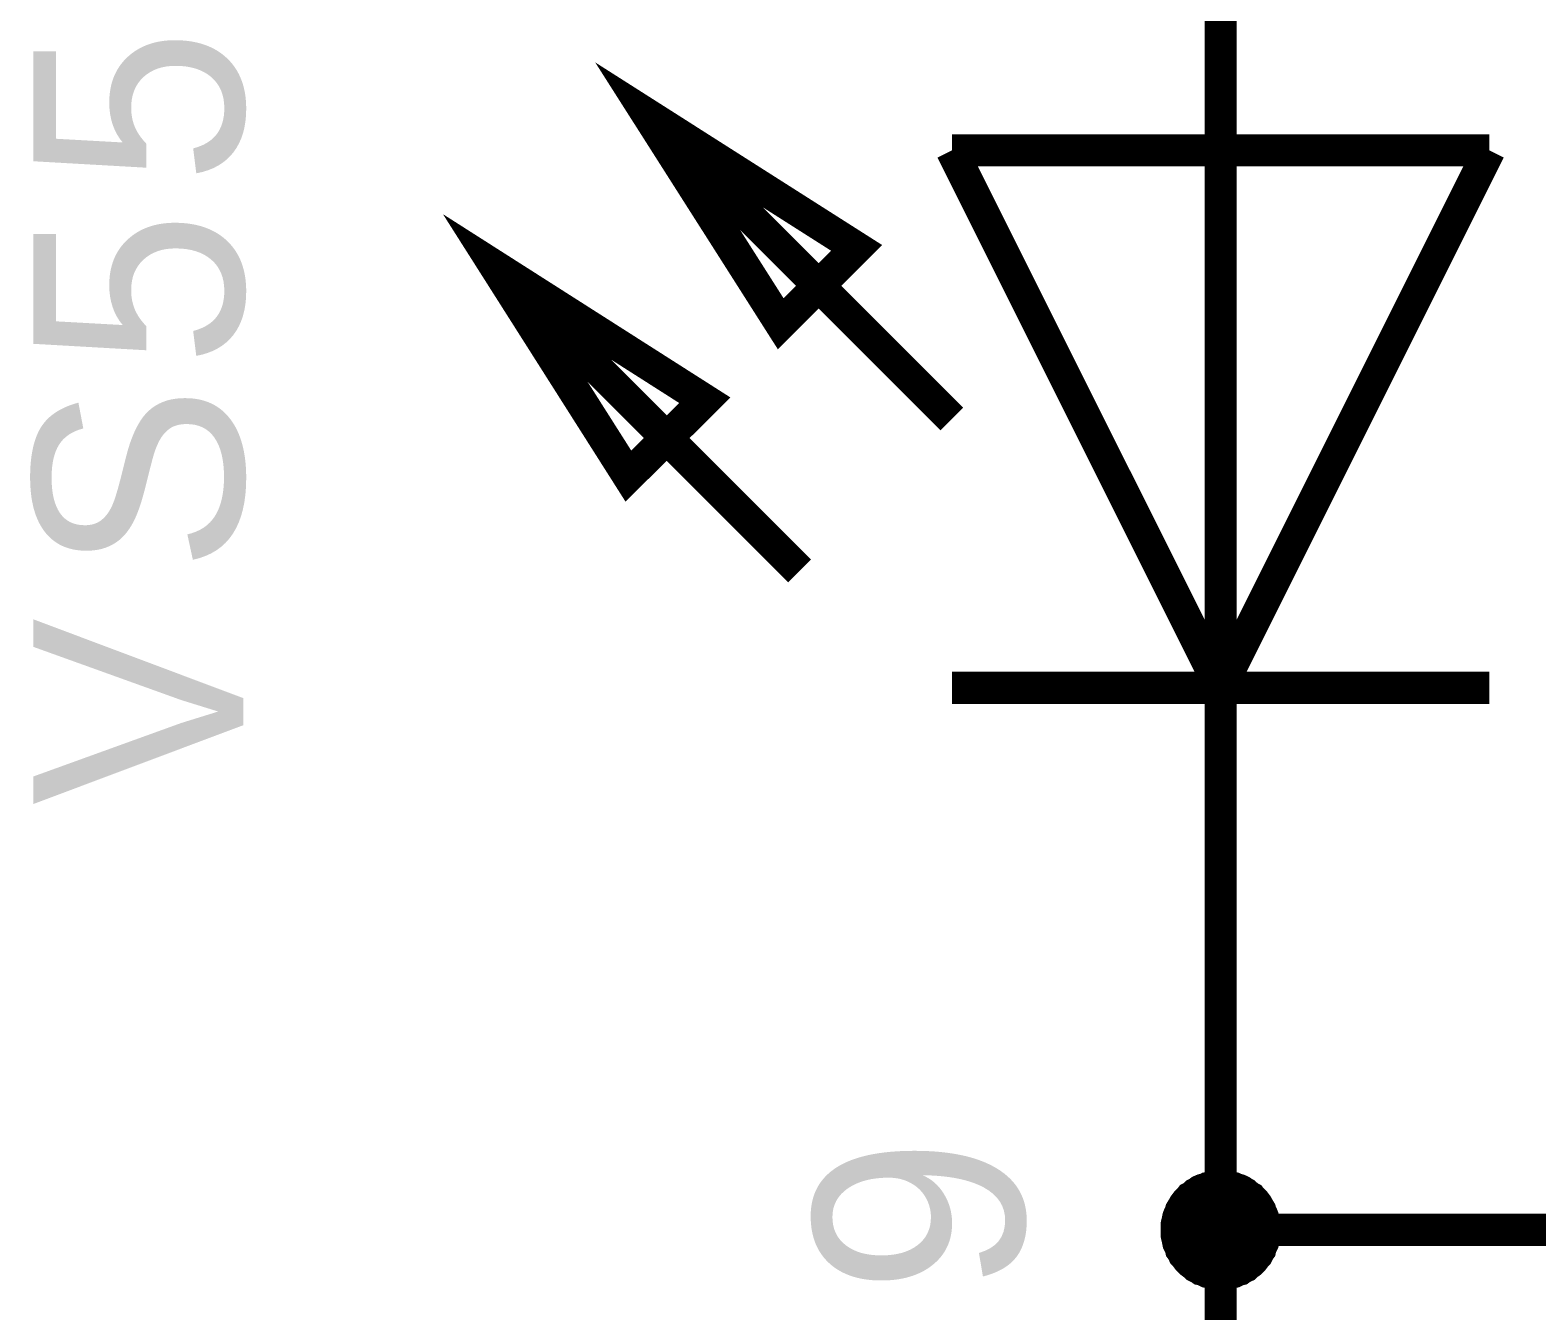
# Model space of a CAD drawing. Header units: millimetres. Extents: x 0 to 20.9, y 0 to 9.5.
# Drawn here: x 1.564 to 2.116, y 3.877 to 4.345 of the extents above; entities that cross this region are included whole.
import ezdxf

# ---------------------------------------------------------------- set-up
doc = ezdxf.new("R2010")
doc.units = ezdxf.units.MM
doc.header["$MEASUREMENT"] = 0
doc.layers.add('Sheet', color=255, linetype='Continuous')

msp = doc.modelspace()

# ---------------------------------------------------------------- linework, layer by layer
at = {"layer": 'Sheet'}
for points, const_width in [([(2.00011, 4.3014), (2.00011, 4.39997)], 0.0118), ([(1.90174, 4.20303), (1.79043, 4.31435)], 0.0118), ([(1.83909, 4.23791), (1.79043, 4.31435)], 0.0118), ([(1.86687, 4.26569), (1.79043, 4.31435)], 0.0118), ([(1.90174, 4.3014), (2.09848, 4.3014)], 0.0118), ([(1.90174, 4.3014), (2.00011, 4.10466)], 0.0118), ([(2.09848, 4.3014), (2.00011, 4.10466)], 0.0118), ([(2.00011, 4.10466), (2.00011, 4.3014)], 0.0118), ([(1.84598, 4.14748), (1.73467, 4.25879)], 0.0118), ([(1.81131, 4.20992), (1.73467, 4.25879)], 0.0118), ([(1.78333, 4.18215), (1.73467, 4.25879)], 0.0118), ([(1.90174, 4.10466), (2.09848, 4.10466)], 0.0118), ([(2.00011, 4.10466), (2.00011, 4.0063)], 0.0118), ([(2.00011, 3.90626), (2.00011, 4.0063)], 0.0118), ([(1.98006, 3.90626), (1.98006, 3.90731), (1.98006, 3.90835), (1.98027, 3.90939), (1.98048, 3.91023), (1.98069, 3.91127), (1.9809, 3.91211), (1.98131, 3.91315), (1.98173, 3.91399), (1.98194, 3.91482), (1.98257, 3.91587), (1.98299, 3.91649), (1.9834, 3.91733), (1.98403, 3.91817), (1.98466, 3.919), (1.98528, 3.91963), (1.98591, 3.92025), (1.98654, 3.92109), (1.98737, 3.92151), (1.98821, 3.92213), (1.98883, 3.92276), (1.98967, 3.92318), (1.9905, 3.9238), (1.99134, 3.92422), (1.99238, 3.92464), (1.99322, 3.92485), (1.99405, 3.92527), (1.9951, 3.92547), (1.99614, 3.92568), (1.99698, 3.92589), (1.99802, 3.9261), (1.99907, 3.9261), (2.00011, 3.9261)], 0.0039), ([(1.98006, 3.90626), (1.98006, 3.90731), (1.98006, 3.90835), (1.98027, 3.90939), (1.98048, 3.91023), (1.98069, 3.91127), (1.9809, 3.91211), (1.98131, 3.91315), (1.98173, 3.91399), (1.98194, 3.91482), (1.98257, 3.91587), (1.98299, 3.91649), (1.9834, 3.91733), (1.98403, 3.91817), (1.98466, 3.919), (1.98528, 3.91963), (1.98591, 3.92025), (1.98654, 3.92109), (1.98737, 3.92151), (1.98821, 3.92213), (1.98883, 3.92276), (1.98967, 3.92318), (1.9905, 3.9238), (1.99134, 3.92422), (1.99238, 3.92464), (1.99322, 3.92485), (1.99405, 3.92527), (1.9951, 3.92547), (1.99614, 3.92568), (1.99698, 3.92589), (1.99802, 3.9261), (1.99907, 3.9261), (2.00011, 3.9261)], 0.0039), ([(1.98006, 3.90626), (1.98006, 3.90731), (1.98006, 3.90835), (1.98027, 3.90939), (1.98048, 3.91023), (1.98069, 3.91127), (1.9809, 3.91211), (1.98131, 3.91315), (1.98173, 3.91399), (1.98194, 3.91482), (1.98257, 3.91587), (1.98299, 3.91649), (1.9834, 3.91733), (1.98403, 3.91817), (1.98466, 3.919), (1.98528, 3.91963), (1.98591, 3.92025), (1.98654, 3.92109), (1.98737, 3.92151), (1.98821, 3.92213), (1.98883, 3.92276), (1.98967, 3.92318), (1.9905, 3.9238), (1.99134, 3.92422), (1.99238, 3.92464), (1.99322, 3.92485), (1.99405, 3.92527), (1.9951, 3.92547), (1.99614, 3.92568), (1.99698, 3.92589), (1.99802, 3.9261), (1.99907, 3.9261), (2.00011, 3.9261)], 0.0039), ([(1.98006, 3.90626), (1.98006, 3.90731), (1.98006, 3.90835), (1.98027, 3.90939), (1.98048, 3.91023), (1.98069, 3.91127), (1.9809, 3.91211), (1.98131, 3.91315), (1.98173, 3.91399), (1.98194, 3.91482), (1.98257, 3.91587), (1.98299, 3.91649), (1.9834, 3.91733), (1.98403, 3.91817), (1.98466, 3.919), (1.98528, 3.91963), (1.98591, 3.92025), (1.98654, 3.92109), (1.98737, 3.92151), (1.98821, 3.92213), (1.98883, 3.92276), (1.98967, 3.92318), (1.9905, 3.9238), (1.99134, 3.92422), (1.99238, 3.92464), (1.99322, 3.92485), (1.99405, 3.92527), (1.9951, 3.92547), (1.99614, 3.92568), (1.99698, 3.92589), (1.99802, 3.9261), (1.99907, 3.9261), (2.00011, 3.9261)], 0.0039), ([(1.98006, 3.90626), (1.98006, 3.90731), (1.98006, 3.90835), (1.98027, 3.90939), (1.98048, 3.91023), (1.98069, 3.91127), (1.9809, 3.91211), (1.98131, 3.91315), (1.98173, 3.91399), (1.98194, 3.91482), (1.98257, 3.91587), (1.98299, 3.91649), (1.9834, 3.91733), (1.98403, 3.91817), (1.98466, 3.919), (1.98528, 3.91963), (1.98591, 3.92025), (1.98654, 3.92109), (1.98737, 3.92151), (1.98821, 3.92213), (1.98883, 3.92276), (1.98967, 3.92318), (1.9905, 3.9238), (1.99134, 3.92422), (1.99238, 3.92464), (1.99322, 3.92485), (1.99405, 3.92527), (1.9951, 3.92547), (1.99614, 3.92568), (1.99698, 3.92589), (1.99802, 3.9261), (1.99907, 3.9261), (2.00011, 3.9261)], 0.0039), ([(1.98006, 3.90626), (1.98006, 3.90731), (1.98006, 3.90835), (1.98027, 3.90939), (1.98048, 3.91023), (1.98069, 3.91127), (1.9809, 3.91211), (1.98131, 3.91315), (1.98173, 3.91399), (1.98194, 3.91482), (1.98257, 3.91587), (1.98299, 3.91649), (1.9834, 3.91733), (1.98403, 3.91817), (1.98466, 3.919), (1.98528, 3.91963), (1.98591, 3.92025), (1.98654, 3.92109), (1.98737, 3.92151), (1.98821, 3.92213), (1.98883, 3.92276), (1.98967, 3.92318), (1.9905, 3.9238), (1.99134, 3.92422), (1.99238, 3.92464), (1.99322, 3.92485), (1.99405, 3.92527), (1.9951, 3.92547), (1.99614, 3.92568), (1.99698, 3.92589), (1.99802, 3.9261), (1.99907, 3.9261), (2.00011, 3.9261)], 0.0039), ([(1.98006, 3.90626), (1.98006, 3.90731), (1.98006, 3.90835), (1.98027, 3.90939), (1.98048, 3.91023), (1.98069, 3.91127), (1.9809, 3.91211), (1.98131, 3.91315), (1.98173, 3.91399), (1.98194, 3.91482), (1.98257, 3.91587), (1.98299, 3.91649), (1.9834, 3.91733), (1.98403, 3.91817), (1.98466, 3.919), (1.98528, 3.91963), (1.98591, 3.92025), (1.98654, 3.92109), (1.98737, 3.92151), (1.98821, 3.92213), (1.98883, 3.92276), (1.98967, 3.92318), (1.9905, 3.9238), (1.99134, 3.92422), (1.99238, 3.92464), (1.99322, 3.92485), (1.99405, 3.92527), (1.9951, 3.92547), (1.99614, 3.92568), (1.99698, 3.92589), (1.99802, 3.9261), (1.99907, 3.9261), (2.00011, 3.9261)], 0.0039), ([(1.98006, 3.90626), (1.98006, 3.90731), (1.98006, 3.90835), (1.98027, 3.90939), (1.98048, 3.91023), (1.98069, 3.91127), (1.9809, 3.91211), (1.98131, 3.91315), (1.98173, 3.91399), (1.98194, 3.91482), (1.98257, 3.91587), (1.98299, 3.91649), (1.9834, 3.91733), (1.98403, 3.91817), (1.98466, 3.919), (1.98528, 3.91963), (1.98591, 3.92025), (1.98654, 3.92109), (1.98737, 3.92151), (1.98821, 3.92213), (1.98883, 3.92276), (1.98967, 3.92318), (1.9905, 3.9238), (1.99134, 3.92422), (1.99238, 3.92464), (1.99322, 3.92485), (1.99405, 3.92527), (1.9951, 3.92547), (1.99614, 3.92568), (1.99698, 3.92589), (1.99802, 3.9261), (1.99907, 3.9261), (2.00011, 3.9261)], 0.0039), ([(2.00011, 3.9261), (2.00011, 3.9261)], 0.0039), ([(2.00011, 3.9261), (2.00115, 3.9261), (2.0022, 3.9261), (2.00324, 3.92589), (2.00408, 3.92568), (2.00512, 3.92547), (2.00617, 3.92527), (2.007, 3.92485), (2.00784, 3.92464), (2.00888, 3.92422), (2.00972, 3.9238), (2.01055, 3.92318), (2.01139, 3.92276), (2.01201, 3.92213), (2.01285, 3.92151), (2.01369, 3.92109), (2.01431, 3.92025), (2.01494, 3.91963), (2.01557, 3.919), (2.01619, 3.91817), (2.01682, 3.91733), (2.01724, 3.91649), (2.01765, 3.91587), (2.01828, 3.91482), (2.01849, 3.91399), (2.01891, 3.91315), (2.01932, 3.91211), (2.01953, 3.91127), (2.01974, 3.91023), (2.01995, 3.90939), (2.02016, 3.90835), (2.02016, 3.90731), (2.02016, 3.90626)], 0.0039), ([(2.00011, 3.9261), (2.00011, 3.9261)], 0.0039), ([(2.00011, 3.9261), (2.00115, 3.9261), (2.0022, 3.9261), (2.00324, 3.92589), (2.00408, 3.92568), (2.00512, 3.92547), (2.00617, 3.92527), (2.007, 3.92485), (2.00784, 3.92464), (2.00888, 3.92422), (2.00972, 3.9238), (2.01055, 3.92318), (2.01139, 3.92276), (2.01201, 3.92213), (2.01285, 3.92151), (2.01369, 3.92109), (2.01431, 3.92025), (2.01494, 3.91963), (2.01557, 3.919), (2.01619, 3.91817), (2.01682, 3.91733), (2.01724, 3.91649), (2.01765, 3.91587), (2.01828, 3.91482), (2.01849, 3.91399), (2.01891, 3.91315), (2.01932, 3.91211), (2.01953, 3.91127), (2.01974, 3.91023), (2.01995, 3.90939), (2.02016, 3.90835), (2.02016, 3.90731), (2.02016, 3.90626)], 0.0039), ([(2.00011, 3.9261), (2.00011, 3.9261)], 0.0039), ([(2.00011, 3.9261), (2.00115, 3.9261), (2.0022, 3.9261), (2.00324, 3.92589), (2.00408, 3.92568), (2.00512, 3.92547), (2.00617, 3.92527), (2.007, 3.92485), (2.00784, 3.92464), (2.00888, 3.92422), (2.00972, 3.9238), (2.01055, 3.92318), (2.01139, 3.92276), (2.01201, 3.92213), (2.01285, 3.92151), (2.01369, 3.92109), (2.01431, 3.92025), (2.01494, 3.91963), (2.01557, 3.919), (2.01619, 3.91817), (2.01682, 3.91733), (2.01724, 3.91649), (2.01765, 3.91587), (2.01828, 3.91482), (2.01849, 3.91399), (2.01891, 3.91315), (2.01932, 3.91211), (2.01953, 3.91127), (2.01974, 3.91023), (2.01995, 3.90939), (2.02016, 3.90835), (2.02016, 3.90731), (2.02016, 3.90626)], 0.0039), ([(2.00011, 3.9261), (2.00011, 3.9261)], 0.0039), ([(2.00011, 3.9261), (2.00115, 3.9261), (2.0022, 3.9261), (2.00324, 3.92589), (2.00408, 3.92568), (2.00512, 3.92547), (2.00617, 3.92527), (2.007, 3.92485), (2.00784, 3.92464), (2.00888, 3.92422), (2.00972, 3.9238), (2.01055, 3.92318), (2.01139, 3.92276), (2.01201, 3.92213), (2.01285, 3.92151), (2.01369, 3.92109), (2.01431, 3.92025), (2.01494, 3.91963), (2.01557, 3.919), (2.01619, 3.91817), (2.01682, 3.91733), (2.01724, 3.91649), (2.01765, 3.91587), (2.01828, 3.91482), (2.01849, 3.91399), (2.01891, 3.91315), (2.01932, 3.91211), (2.01953, 3.91127), (2.01974, 3.91023), (2.01995, 3.90939), (2.02016, 3.90835), (2.02016, 3.90731), (2.02016, 3.90626)], 0.0039), ([(2.00011, 3.9261), (2.00011, 3.9261)], 0.0039), ([(2.00011, 3.9261), (2.00115, 3.9261), (2.0022, 3.9261), (2.00324, 3.92589), (2.00408, 3.92568), (2.00512, 3.92547), (2.00617, 3.92527), (2.007, 3.92485), (2.00784, 3.92464), (2.00888, 3.92422), (2.00972, 3.9238), (2.01055, 3.92318), (2.01139, 3.92276), (2.01201, 3.92213), (2.01285, 3.92151), (2.01369, 3.92109), (2.01431, 3.92025), (2.01494, 3.91963), (2.01557, 3.919), (2.01619, 3.91817), (2.01682, 3.91733), (2.01724, 3.91649), (2.01765, 3.91587), (2.01828, 3.91482), (2.01849, 3.91399), (2.01891, 3.91315), (2.01932, 3.91211), (2.01953, 3.91127), (2.01974, 3.91023), (2.01995, 3.90939), (2.02016, 3.90835), (2.02016, 3.90731), (2.02016, 3.90626)], 0.0039), ([(2.00011, 3.9261), (2.00011, 3.9261)], 0.0039), ([(2.00011, 3.9261), (2.00115, 3.9261), (2.0022, 3.9261), (2.00324, 3.92589), (2.00408, 3.92568), (2.00512, 3.92547), (2.00617, 3.92527), (2.007, 3.92485), (2.00784, 3.92464), (2.00888, 3.92422), (2.00972, 3.9238), (2.01055, 3.92318), (2.01139, 3.92276), (2.01201, 3.92213), (2.01285, 3.92151), (2.01369, 3.92109), (2.01431, 3.92025), (2.01494, 3.91963), (2.01557, 3.919), (2.01619, 3.91817), (2.01682, 3.91733), (2.01724, 3.91649), (2.01765, 3.91587), (2.01828, 3.91482), (2.01849, 3.91399), (2.01891, 3.91315), (2.01932, 3.91211), (2.01953, 3.91127), (2.01974, 3.91023), (2.01995, 3.90939), (2.02016, 3.90835), (2.02016, 3.90731), (2.02016, 3.90626)], 0.0039), ([(2.00011, 3.9261), (2.00011, 3.9261)], 0.0039), ([(2.00011, 3.9261), (2.00115, 3.9261), (2.0022, 3.9261), (2.00324, 3.92589), (2.00408, 3.92568), (2.00512, 3.92547), (2.00617, 3.92527), (2.007, 3.92485), (2.00784, 3.92464), (2.00888, 3.92422), (2.00972, 3.9238), (2.01055, 3.92318), (2.01139, 3.92276), (2.01201, 3.92213), (2.01285, 3.92151), (2.01369, 3.92109), (2.01431, 3.92025), (2.01494, 3.91963), (2.01557, 3.919), (2.01619, 3.91817), (2.01682, 3.91733), (2.01724, 3.91649), (2.01765, 3.91587), (2.01828, 3.91482), (2.01849, 3.91399), (2.01891, 3.91315), (2.01932, 3.91211), (2.01953, 3.91127), (2.01974, 3.91023), (2.01995, 3.90939), (2.02016, 3.90835), (2.02016, 3.90731), (2.02016, 3.90626)], 0.0039), ([(2.00011, 3.9261), (2.00011, 3.9261)], 0.0039), ([(2.00011, 3.9261), (2.00115, 3.9261), (2.0022, 3.9261), (2.00324, 3.92589), (2.00408, 3.92568), (2.00512, 3.92547), (2.00617, 3.92527), (2.007, 3.92485), (2.00784, 3.92464), (2.00888, 3.92422), (2.00972, 3.9238), (2.01055, 3.92318), (2.01139, 3.92276), (2.01201, 3.92213), (2.01285, 3.92151), (2.01369, 3.92109), (2.01431, 3.92025), (2.01494, 3.91963), (2.01557, 3.919), (2.01619, 3.91817), (2.01682, 3.91733), (2.01724, 3.91649), (2.01765, 3.91587), (2.01828, 3.91482), (2.01849, 3.91399), (2.01891, 3.91315), (2.01932, 3.91211), (2.01953, 3.91127), (2.01974, 3.91023), (2.01995, 3.90939), (2.02016, 3.90835), (2.02016, 3.90731), (2.02016, 3.90626)], 0.0039), ([(2.40005, 3.79996), (2.40005, 3.90626), (2.00011, 3.90626), (2.00011, 3.79996)], 0.0118), ([(2.00011, 3.88621), (1.99907, 3.88621), (1.99802, 3.88621), (1.99698, 3.88642), (1.99614, 3.88663), (1.9951, 3.88684), (1.99405, 3.88705), (1.99322, 3.88746), (1.99238, 3.88788), (1.99134, 3.88809), (1.9905, 3.88872), (1.98967, 3.88914), (1.98883, 3.88955), (1.98821, 3.89018), (1.98737, 3.89081), (1.98654, 3.89143), (1.98591, 3.89206), (1.98528, 3.89269), (1.98466, 3.89352), (1.98403, 3.89436), (1.9834, 3.89498), (1.98299, 3.89582), (1.98257, 3.89665), (1.98194, 3.89749), (1.98173, 3.89853), (1.98131, 3.89937), (1.9809, 3.9002), (1.98069, 3.90125), (1.98048, 3.90229), (1.98027, 3.90313), (1.98006, 3.90417), (1.98006, 3.90522), (1.98006, 3.90626)], 0.0039), ([(1.98006, 3.90626), (1.98006, 3.90626)], 0.0039), ([(2.00011, 3.88621), (1.99907, 3.88621), (1.99802, 3.88621), (1.99698, 3.88642), (1.99614, 3.88663), (1.9951, 3.88684), (1.99405, 3.88705), (1.99322, 3.88746), (1.99238, 3.88788), (1.99134, 3.88809), (1.9905, 3.88872), (1.98967, 3.88914), (1.98883, 3.88955), (1.98821, 3.89018), (1.98737, 3.89081), (1.98654, 3.89143), (1.98591, 3.89206), (1.98528, 3.89269), (1.98466, 3.89352), (1.98403, 3.89436), (1.9834, 3.89498), (1.98299, 3.89582), (1.98257, 3.89665), (1.98194, 3.89749), (1.98173, 3.89853), (1.98131, 3.89937), (1.9809, 3.9002), (1.98069, 3.90125), (1.98048, 3.90229), (1.98027, 3.90313), (1.98006, 3.90417), (1.98006, 3.90522), (1.98006, 3.90626)], 0.0039), ([(1.98006, 3.90626), (1.98006, 3.90626)], 0.0039), ([(2.00011, 3.88621), (1.99907, 3.88621), (1.99802, 3.88621), (1.99698, 3.88642), (1.99614, 3.88663), (1.9951, 3.88684), (1.99405, 3.88705), (1.99322, 3.88746), (1.99238, 3.88788), (1.99134, 3.88809), (1.9905, 3.88872), (1.98967, 3.88914), (1.98883, 3.88955), (1.98821, 3.89018), (1.98737, 3.89081), (1.98654, 3.89143), (1.98591, 3.89206), (1.98528, 3.89269), (1.98466, 3.89352), (1.98403, 3.89436), (1.9834, 3.89498), (1.98299, 3.89582), (1.98257, 3.89665), (1.98194, 3.89749), (1.98173, 3.89853), (1.98131, 3.89937), (1.9809, 3.9002), (1.98069, 3.90125), (1.98048, 3.90229), (1.98027, 3.90313), (1.98006, 3.90417), (1.98006, 3.90522), (1.98006, 3.90626)], 0.0039), ([(1.98006, 3.90626), (1.98006, 3.90626)], 0.0039), ([(2.00011, 3.88621), (1.99907, 3.88621), (1.99802, 3.88621), (1.99698, 3.88642), (1.99614, 3.88663), (1.9951, 3.88684), (1.99405, 3.88705), (1.99322, 3.88746), (1.99238, 3.88788), (1.99134, 3.88809), (1.9905, 3.88872), (1.98967, 3.88914), (1.98883, 3.88955), (1.98821, 3.89018), (1.98737, 3.89081), (1.98654, 3.89143), (1.98591, 3.89206), (1.98528, 3.89269), (1.98466, 3.89352), (1.98403, 3.89436), (1.9834, 3.89498), (1.98299, 3.89582), (1.98257, 3.89665), (1.98194, 3.89749), (1.98173, 3.89853), (1.98131, 3.89937), (1.9809, 3.9002), (1.98069, 3.90125), (1.98048, 3.90229), (1.98027, 3.90313), (1.98006, 3.90417), (1.98006, 3.90522), (1.98006, 3.90626)], 0.0039), ([(1.98006, 3.90626), (1.98006, 3.90626)], 0.0039), ([(2.00011, 3.88621), (1.99907, 3.88621), (1.99802, 3.88621), (1.99698, 3.88642), (1.99614, 3.88663), (1.9951, 3.88684), (1.99405, 3.88705), (1.99322, 3.88746), (1.99238, 3.88788), (1.99134, 3.88809), (1.9905, 3.88872), (1.98967, 3.88914), (1.98883, 3.88955), (1.98821, 3.89018), (1.98737, 3.89081), (1.98654, 3.89143), (1.98591, 3.89206), (1.98528, 3.89269), (1.98466, 3.89352), (1.98403, 3.89436), (1.9834, 3.89498), (1.98299, 3.89582), (1.98257, 3.89665), (1.98194, 3.89749), (1.98173, 3.89853), (1.98131, 3.89937), (1.9809, 3.9002), (1.98069, 3.90125), (1.98048, 3.90229), (1.98027, 3.90313), (1.98006, 3.90417), (1.98006, 3.90522), (1.98006, 3.90626)], 0.0039), ([(1.98006, 3.90626), (1.98006, 3.90626)], 0.0039), ([(2.00011, 3.88621), (1.99907, 3.88621), (1.99802, 3.88621), (1.99698, 3.88642), (1.99614, 3.88663), (1.9951, 3.88684), (1.99405, 3.88705), (1.99322, 3.88746), (1.99238, 3.88788), (1.99134, 3.88809), (1.9905, 3.88872), (1.98967, 3.88914), (1.98883, 3.88955), (1.98821, 3.89018), (1.98737, 3.89081), (1.98654, 3.89143), (1.98591, 3.89206), (1.98528, 3.89269), (1.98466, 3.89352), (1.98403, 3.89436), (1.9834, 3.89498), (1.98299, 3.89582), (1.98257, 3.89665), (1.98194, 3.89749), (1.98173, 3.89853), (1.98131, 3.89937), (1.9809, 3.9002), (1.98069, 3.90125), (1.98048, 3.90229), (1.98027, 3.90313), (1.98006, 3.90417), (1.98006, 3.90522), (1.98006, 3.90626)], 0.0039), ([(1.98006, 3.90626), (1.98006, 3.90626)], 0.0039), ([(2.00011, 3.88621), (1.99907, 3.88621), (1.99802, 3.88621), (1.99698, 3.88642), (1.99614, 3.88663), (1.9951, 3.88684), (1.99405, 3.88705), (1.99322, 3.88746), (1.99238, 3.88788), (1.99134, 3.88809), (1.9905, 3.88872), (1.98967, 3.88914), (1.98883, 3.88955), (1.98821, 3.89018), (1.98737, 3.89081), (1.98654, 3.89143), (1.98591, 3.89206), (1.98528, 3.89269), (1.98466, 3.89352), (1.98403, 3.89436), (1.9834, 3.89498), (1.98299, 3.89582), (1.98257, 3.89665), (1.98194, 3.89749), (1.98173, 3.89853), (1.98131, 3.89937), (1.9809, 3.9002), (1.98069, 3.90125), (1.98048, 3.90229), (1.98027, 3.90313), (1.98006, 3.90417), (1.98006, 3.90522), (1.98006, 3.90626)], 0.0039), ([(1.98006, 3.90626), (1.98006, 3.90626)], 0.0039), ([(2.00011, 3.88621), (1.99907, 3.88621), (1.99802, 3.88621), (1.99698, 3.88642), (1.99614, 3.88663), (1.9951, 3.88684), (1.99405, 3.88705), (1.99322, 3.88746), (1.99238, 3.88788), (1.99134, 3.88809), (1.9905, 3.88872), (1.98967, 3.88914), (1.98883, 3.88955), (1.98821, 3.89018), (1.98737, 3.89081), (1.98654, 3.89143), (1.98591, 3.89206), (1.98528, 3.89269), (1.98466, 3.89352), (1.98403, 3.89436), (1.9834, 3.89498), (1.98299, 3.89582), (1.98257, 3.89665), (1.98194, 3.89749), (1.98173, 3.89853), (1.98131, 3.89937), (1.9809, 3.9002), (1.98069, 3.90125), (1.98048, 3.90229), (1.98027, 3.90313), (1.98006, 3.90417), (1.98006, 3.90522), (1.98006, 3.90626)], 0.0039), ([(1.98006, 3.90626), (1.98006, 3.90626)], 0.0039), ([(2.02016, 3.90626), (2.02016, 3.90522), (2.02016, 3.90417), (2.01995, 3.90313), (2.01974, 3.90229), (2.01953, 3.90125), (2.01932, 3.9002), (2.01891, 3.89937), (2.01849, 3.89853), (2.01828, 3.89749), (2.01765, 3.89665), (2.01724, 3.89582), (2.01682, 3.89498), (2.01619, 3.89436), (2.01557, 3.89352), (2.01494, 3.89269), (2.01431, 3.89206), (2.01369, 3.89143), (2.01285, 3.89081), (2.01201, 3.89018), (2.01139, 3.88955), (2.01055, 3.88914), (2.00972, 3.88872), (2.00888, 3.88809), (2.00784, 3.88788), (2.007, 3.88746), (2.00617, 3.88705), (2.00512, 3.88684), (2.00408, 3.88663), (2.00324, 3.88642), (2.0022, 3.88621), (2.00115, 3.88621), (2.00011, 3.88621)], 0.0039), ([(2.02016, 3.90626), (2.02016, 3.90522), (2.02016, 3.90417), (2.01995, 3.90313), (2.01974, 3.90229), (2.01953, 3.90125), (2.01932, 3.9002), (2.01891, 3.89937), (2.01849, 3.89853), (2.01828, 3.89749), (2.01765, 3.89665), (2.01724, 3.89582), (2.01682, 3.89498), (2.01619, 3.89436), (2.01557, 3.89352), (2.01494, 3.89269), (2.01431, 3.89206), (2.01369, 3.89143), (2.01285, 3.89081), (2.01201, 3.89018), (2.01139, 3.88955), (2.01055, 3.88914), (2.00972, 3.88872), (2.00888, 3.88809), (2.00784, 3.88788), (2.007, 3.88746), (2.00617, 3.88705), (2.00512, 3.88684), (2.00408, 3.88663), (2.00324, 3.88642), (2.0022, 3.88621), (2.00115, 3.88621), (2.00011, 3.88621)], 0.0039), ([(2.02016, 3.90626), (2.02016, 3.90522), (2.02016, 3.90417), (2.01995, 3.90313), (2.01974, 3.90229), (2.01953, 3.90125), (2.01932, 3.9002), (2.01891, 3.89937), (2.01849, 3.89853), (2.01828, 3.89749), (2.01765, 3.89665), (2.01724, 3.89582), (2.01682, 3.89498), (2.01619, 3.89436), (2.01557, 3.89352), (2.01494, 3.89269), (2.01431, 3.89206), (2.01369, 3.89143), (2.01285, 3.89081), (2.01201, 3.89018), (2.01139, 3.88955), (2.01055, 3.88914), (2.00972, 3.88872), (2.00888, 3.88809), (2.00784, 3.88788), (2.007, 3.88746), (2.00617, 3.88705), (2.00512, 3.88684), (2.00408, 3.88663), (2.00324, 3.88642), (2.0022, 3.88621), (2.00115, 3.88621), (2.00011, 3.88621)], 0.0039), ([(2.02016, 3.90626), (2.02016, 3.90522), (2.02016, 3.90417), (2.01995, 3.90313), (2.01974, 3.90229), (2.01953, 3.90125), (2.01932, 3.9002), (2.01891, 3.89937), (2.01849, 3.89853), (2.01828, 3.89749), (2.01765, 3.89665), (2.01724, 3.89582), (2.01682, 3.89498), (2.01619, 3.89436), (2.01557, 3.89352), (2.01494, 3.89269), (2.01431, 3.89206), (2.01369, 3.89143), (2.01285, 3.89081), (2.01201, 3.89018), (2.01139, 3.88955), (2.01055, 3.88914), (2.00972, 3.88872), (2.00888, 3.88809), (2.00784, 3.88788), (2.007, 3.88746), (2.00617, 3.88705), (2.00512, 3.88684), (2.00408, 3.88663), (2.00324, 3.88642), (2.0022, 3.88621), (2.00115, 3.88621), (2.00011, 3.88621)], 0.0039), ([(2.02016, 3.90626), (2.02016, 3.90522), (2.02016, 3.90417), (2.01995, 3.90313), (2.01974, 3.90229), (2.01953, 3.90125), (2.01932, 3.9002), (2.01891, 3.89937), (2.01849, 3.89853), (2.01828, 3.89749), (2.01765, 3.89665), (2.01724, 3.89582), (2.01682, 3.89498), (2.01619, 3.89436), (2.01557, 3.89352), (2.01494, 3.89269), (2.01431, 3.89206), (2.01369, 3.89143), (2.01285, 3.89081), (2.01201, 3.89018), (2.01139, 3.88955), (2.01055, 3.88914), (2.00972, 3.88872), (2.00888, 3.88809), (2.00784, 3.88788), (2.007, 3.88746), (2.00617, 3.88705), (2.00512, 3.88684), (2.00408, 3.88663), (2.00324, 3.88642), (2.0022, 3.88621), (2.00115, 3.88621), (2.00011, 3.88621)], 0.0039), ([(2.02016, 3.90626), (2.02016, 3.90522), (2.02016, 3.90417), (2.01995, 3.90313), (2.01974, 3.90229), (2.01953, 3.90125), (2.01932, 3.9002), (2.01891, 3.89937), (2.01849, 3.89853), (2.01828, 3.89749), (2.01765, 3.89665), (2.01724, 3.89582), (2.01682, 3.89498), (2.01619, 3.89436), (2.01557, 3.89352), (2.01494, 3.89269), (2.01431, 3.89206), (2.01369, 3.89143), (2.01285, 3.89081), (2.01201, 3.89018), (2.01139, 3.88955), (2.01055, 3.88914), (2.00972, 3.88872), (2.00888, 3.88809), (2.00784, 3.88788), (2.007, 3.88746), (2.00617, 3.88705), (2.00512, 3.88684), (2.00408, 3.88663), (2.00324, 3.88642), (2.0022, 3.88621), (2.00115, 3.88621), (2.00011, 3.88621)], 0.0039), ([(2.02016, 3.90626), (2.02016, 3.90522), (2.02016, 3.90417), (2.01995, 3.90313), (2.01974, 3.90229), (2.01953, 3.90125), (2.01932, 3.9002), (2.01891, 3.89937), (2.01849, 3.89853), (2.01828, 3.89749), (2.01765, 3.89665), (2.01724, 3.89582), (2.01682, 3.89498), (2.01619, 3.89436), (2.01557, 3.89352), (2.01494, 3.89269), (2.01431, 3.89206), (2.01369, 3.89143), (2.01285, 3.89081), (2.01201, 3.89018), (2.01139, 3.88955), (2.01055, 3.88914), (2.00972, 3.88872), (2.00888, 3.88809), (2.00784, 3.88788), (2.007, 3.88746), (2.00617, 3.88705), (2.00512, 3.88684), (2.00408, 3.88663), (2.00324, 3.88642), (2.0022, 3.88621), (2.00115, 3.88621), (2.00011, 3.88621)], 0.0039), ([(2.02016, 3.90626), (2.02016, 3.90522), (2.02016, 3.90417), (2.01995, 3.90313), (2.01974, 3.90229), (2.01953, 3.90125), (2.01932, 3.9002), (2.01891, 3.89937), (2.01849, 3.89853), (2.01828, 3.89749), (2.01765, 3.89665), (2.01724, 3.89582), (2.01682, 3.89498), (2.01619, 3.89436), (2.01557, 3.89352), (2.01494, 3.89269), (2.01431, 3.89206), (2.01369, 3.89143), (2.01285, 3.89081), (2.01201, 3.89018), (2.01139, 3.88955), (2.01055, 3.88914), (2.00972, 3.88872), (2.00888, 3.88809), (2.00784, 3.88788), (2.007, 3.88746), (2.00617, 3.88705), (2.00512, 3.88684), (2.00408, 3.88663), (2.00324, 3.88642), (2.0022, 3.88621), (2.00115, 3.88621), (2.00011, 3.88621)], 0.0039), ([(2.02016, 3.90626), (2.02016, 3.90626), (2.02016, 3.90626), (2.02016, 3.90626), (2.02016, 3.90626), (2.02016, 3.90626), (2.02016, 3.90626), (2.02016, 3.90626), (2.02016, 3.90626), (2.02016, 3.90626), (2.02016, 3.90626), (2.02016, 3.90626), (2.02016, 3.90626), (2.02016, 3.90626), (2.02016, 3.90626), (2.02016, 3.90626), (2.02016, 3.90626), (2.02016, 3.90626), (2.02016, 3.90626), (2.02016, 3.90626), (2.02016, 3.90626), (2.02016, 3.90626), (2.02016, 3.90626), (2.02016, 3.90626), (2.02016, 3.90626), (2.02016, 3.90626), (2.02016, 3.90626), (2.02016, 3.90626), (2.02016, 3.90626), (2.02016, 3.90626), (2.02016, 3.90626), (2.02016, 3.90626), (2.02016, 3.90626)], 0.0039), ([(2.02016, 3.90626), (2.02016, 3.90626)], 0.0039), ([(2.02016, 3.90626), (2.02016, 3.90626), (2.02016, 3.90626), (2.02016, 3.90626), (2.02016, 3.90626), (2.02016, 3.90626), (2.02016, 3.90626), (2.02016, 3.90626), (2.02016, 3.90626), (2.02016, 3.90626), (2.02016, 3.90626), (2.02016, 3.90626), (2.02016, 3.90626), (2.02016, 3.90626), (2.02016, 3.90626), (2.02016, 3.90626), (2.02016, 3.90626), (2.02016, 3.90626), (2.02016, 3.90626), (2.02016, 3.90626), (2.02016, 3.90626), (2.02016, 3.90626), (2.02016, 3.90626), (2.02016, 3.90626), (2.02016, 3.90626), (2.02016, 3.90626), (2.02016, 3.90626), (2.02016, 3.90626), (2.02016, 3.90626), (2.02016, 3.90626), (2.02016, 3.90626), (2.02016, 3.90626), (2.02016, 3.90626)], 0.0039), ([(2.02016, 3.90626), (2.02016, 3.90626)], 0.0039), ([(2.02016, 3.90626), (2.02016, 3.90626), (2.02016, 3.90626), (2.02016, 3.90626), (2.02016, 3.90626), (2.02016, 3.90626), (2.02016, 3.90626), (2.02016, 3.90626), (2.02016, 3.90626), (2.02016, 3.90626), (2.02016, 3.90626), (2.02016, 3.90626), (2.02016, 3.90626), (2.02016, 3.90626), (2.02016, 3.90626), (2.02016, 3.90626), (2.02016, 3.90626), (2.02016, 3.90626), (2.02016, 3.90626), (2.02016, 3.90626), (2.02016, 3.90626), (2.02016, 3.90626), (2.02016, 3.90626), (2.02016, 3.90626), (2.02016, 3.90626), (2.02016, 3.90626), (2.02016, 3.90626), (2.02016, 3.90626), (2.02016, 3.90626), (2.02016, 3.90626), (2.02016, 3.90626), (2.02016, 3.90626), (2.02016, 3.90626)], 0.0039), ([(2.02016, 3.90626), (2.02016, 3.90626)], 0.0039), ([(2.02016, 3.90626), (2.02016, 3.90626), (2.02016, 3.90626), (2.02016, 3.90626), (2.02016, 3.90626), (2.02016, 3.90626), (2.02016, 3.90626), (2.02016, 3.90626), (2.02016, 3.90626), (2.02016, 3.90626), (2.02016, 3.90626), (2.02016, 3.90626), (2.02016, 3.90626), (2.02016, 3.90626), (2.02016, 3.90626), (2.02016, 3.90626), (2.02016, 3.90626), (2.02016, 3.90626), (2.02016, 3.90626), (2.02016, 3.90626), (2.02016, 3.90626), (2.02016, 3.90626), (2.02016, 3.90626), (2.02016, 3.90626), (2.02016, 3.90626), (2.02016, 3.90626), (2.02016, 3.90626), (2.02016, 3.90626), (2.02016, 3.90626), (2.02016, 3.90626), (2.02016, 3.90626), (2.02016, 3.90626), (2.02016, 3.90626)], 0.0039), ([(2.02016, 3.90626), (2.02016, 3.90626)], 0.0039), ([(2.02016, 3.90626), (2.02016, 3.90626), (2.02016, 3.90626), (2.02016, 3.90626), (2.02016, 3.90626), (2.02016, 3.90626), (2.02016, 3.90626), (2.02016, 3.90626), (2.02016, 3.90626), (2.02016, 3.90626), (2.02016, 3.90626), (2.02016, 3.90626), (2.02016, 3.90626), (2.02016, 3.90626), (2.02016, 3.90626), (2.02016, 3.90626), (2.02016, 3.90626), (2.02016, 3.90626), (2.02016, 3.90626), (2.02016, 3.90626), (2.02016, 3.90626), (2.02016, 3.90626), (2.02016, 3.90626), (2.02016, 3.90626), (2.02016, 3.90626), (2.02016, 3.90626), (2.02016, 3.90626), (2.02016, 3.90626), (2.02016, 3.90626), (2.02016, 3.90626), (2.02016, 3.90626), (2.02016, 3.90626), (2.02016, 3.90626)], 0.0039), ([(2.02016, 3.90626), (2.02016, 3.90626)], 0.0039), ([(2.02016, 3.90626), (2.02016, 3.90626), (2.02016, 3.90626), (2.02016, 3.90626), (2.02016, 3.90626), (2.02016, 3.90626), (2.02016, 3.90626), (2.02016, 3.90626), (2.02016, 3.90626), (2.02016, 3.90626), (2.02016, 3.90626), (2.02016, 3.90626), (2.02016, 3.90626), (2.02016, 3.90626), (2.02016, 3.90626), (2.02016, 3.90626), (2.02016, 3.90626), (2.02016, 3.90626), (2.02016, 3.90626), (2.02016, 3.90626), (2.02016, 3.90626), (2.02016, 3.90626), (2.02016, 3.90626), (2.02016, 3.90626), (2.02016, 3.90626), (2.02016, 3.90626), (2.02016, 3.90626), (2.02016, 3.90626), (2.02016, 3.90626), (2.02016, 3.90626), (2.02016, 3.90626), (2.02016, 3.90626), (2.02016, 3.90626)], 0.0039), ([(2.02016, 3.90626), (2.02016, 3.90626)], 0.0039), ([(2.02016, 3.90626), (2.02016, 3.90626), (2.02016, 3.90626), (2.02016, 3.90626), (2.02016, 3.90626), (2.02016, 3.90626), (2.02016, 3.90626), (2.02016, 3.90626), (2.02016, 3.90626), (2.02016, 3.90626), (2.02016, 3.90626), (2.02016, 3.90626), (2.02016, 3.90626), (2.02016, 3.90626), (2.02016, 3.90626), (2.02016, 3.90626), (2.02016, 3.90626), (2.02016, 3.90626), (2.02016, 3.90626), (2.02016, 3.90626), (2.02016, 3.90626), (2.02016, 3.90626), (2.02016, 3.90626), (2.02016, 3.90626), (2.02016, 3.90626), (2.02016, 3.90626), (2.02016, 3.90626), (2.02016, 3.90626), (2.02016, 3.90626), (2.02016, 3.90626), (2.02016, 3.90626), (2.02016, 3.90626), (2.02016, 3.90626)], 0.0039), ([(2.02016, 3.90626), (2.02016, 3.90626)], 0.0039), ([(2.02016, 3.90626), (2.02016, 3.90626), (2.02016, 3.90626), (2.02016, 3.90626), (2.02016, 3.90626), (2.02016, 3.90626), (2.02016, 3.90626), (2.02016, 3.90626), (2.02016, 3.90626), (2.02016, 3.90626), (2.02016, 3.90626), (2.02016, 3.90626), (2.02016, 3.90626), (2.02016, 3.90626), (2.02016, 3.90626), (2.02016, 3.90626), (2.02016, 3.90626), (2.02016, 3.90626), (2.02016, 3.90626), (2.02016, 3.90626), (2.02016, 3.90626), (2.02016, 3.90626), (2.02016, 3.90626), (2.02016, 3.90626), (2.02016, 3.90626), (2.02016, 3.90626), (2.02016, 3.90626), (2.02016, 3.90626), (2.02016, 3.90626), (2.02016, 3.90626), (2.02016, 3.90626), (2.02016, 3.90626), (2.02016, 3.90626)], 0.0039), ([(2.02016, 3.90626), (2.02016, 3.90626)], 0.0039)]:
    msp.add_lwpolyline(points, dxfattribs=dict(at, const_width=const_width))
for points, const_width in [([(1.79043, 4.31435), (1.83909, 4.23791), (1.86687, 4.26569), (1.79043, 4.31435)], 0.0118), ([(1.79043, 4.31435), (1.83909, 4.23791), (1.86687, 4.26569), (1.79043, 4.31435)], 0.0039), ([(1.73467, 4.25879), (1.78333, 4.18215), (1.81131, 4.20992), (1.73467, 4.25879)], 0.0118), ([(1.73467, 4.25879), (1.78333, 4.18215), (1.81131, 4.20992), (1.73467, 4.25879)], 0.0039)]:
    msp.add_lwpolyline(points, close=True, dxfattribs=dict(at, const_width=const_width))
at = {"layer": 'Sheet', "const_width": 0.02}
msp.add_lwpolyline([(1.99, 3.9063, 1), (2.01, 3.9063, 1)], format="xyb", close=True, dxfattribs=at)

# ---------------------------------------------------------------- texts
at = {"layer": 'Sheet'}
for s, p in [('5', (1.64236, 4.28887)), ('5', (1.64236, 4.22204)), ('S', (1.64236, 4.14685)), ('V', (1.64236, 4.06164)), ('9', (1.92806, 3.88287))]:
    msp.add_text(s, height=0.07686, rotation=90, dxfattribs=at).set_placement(p)

doc.saveas('drawing.dxf')
